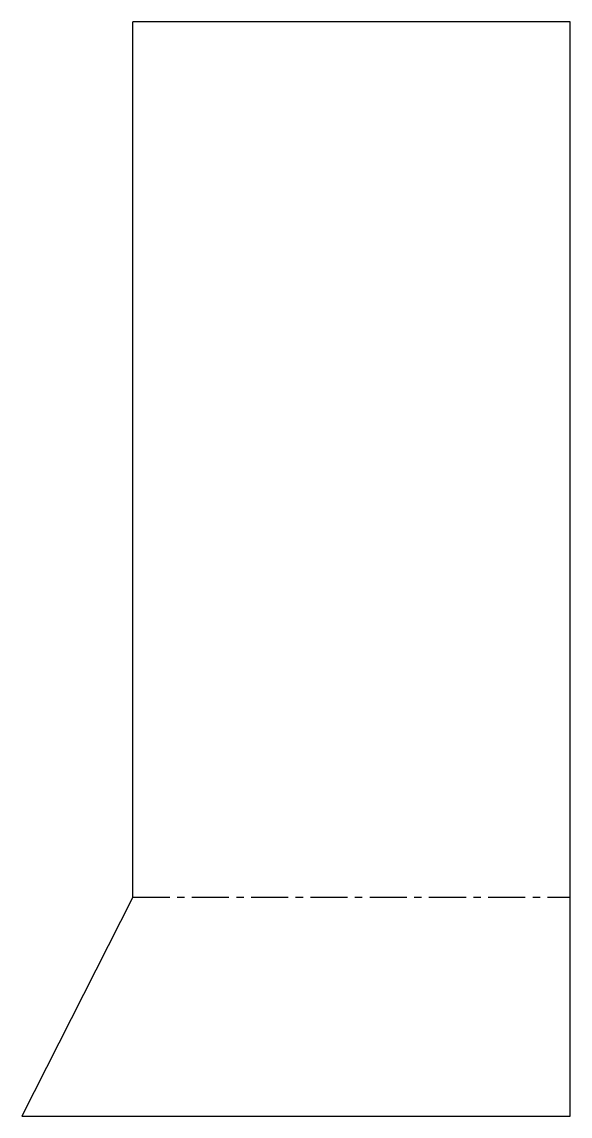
# Model space of a CAD drawing. Header units: millimetres. Extents: x 0 to 188, y 0 to 375.
import ezdxf

# ---------------------------------------------------------------- set-up
doc = ezdxf.new("R2010")
doc.units = ezdxf.units.MM
doc.linetypes.add('CENTERX2', pattern=[20.32, 12.7, -2.54, 2.54, -2.54])

msp = doc.modelspace()

# ---------------------------------------------------------------- linework, layer by layer
at = {"color": 7, "linetype": 'Continuous', "lineweight": 25}
for p, q in [((38, 75), (38, 375)), ((188, 375), (38, 375)), ((188, 0), (188, 375)), ((38, 75), (0, 0)), ((0, 0), (188, 0))]:
    msp.add_line(p, q, dxfattribs=at)
at = {"color": 7, "linetype": 'CENTERX2'}
msp.add_line((38, 75), (188, 75), dxfattribs=at)

doc.saveas('drawing.dxf')
